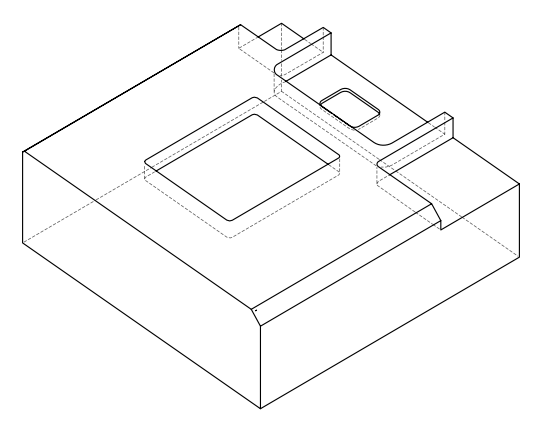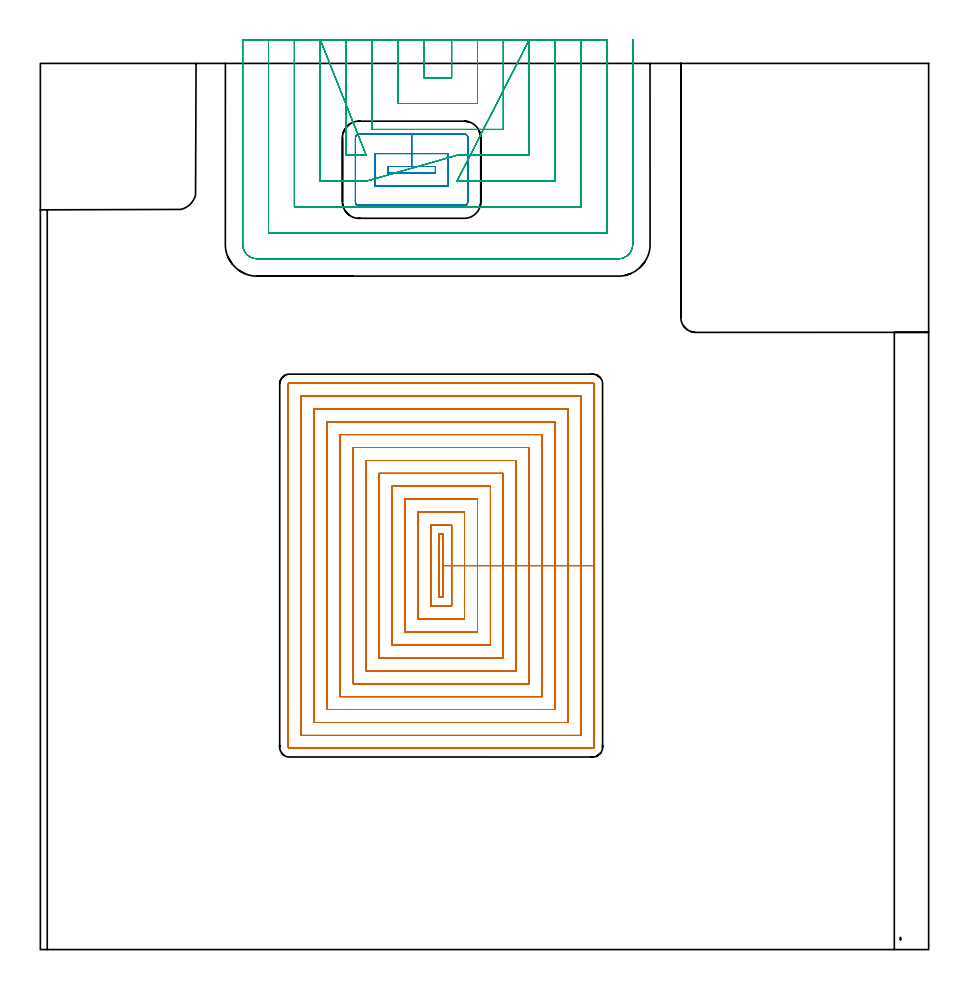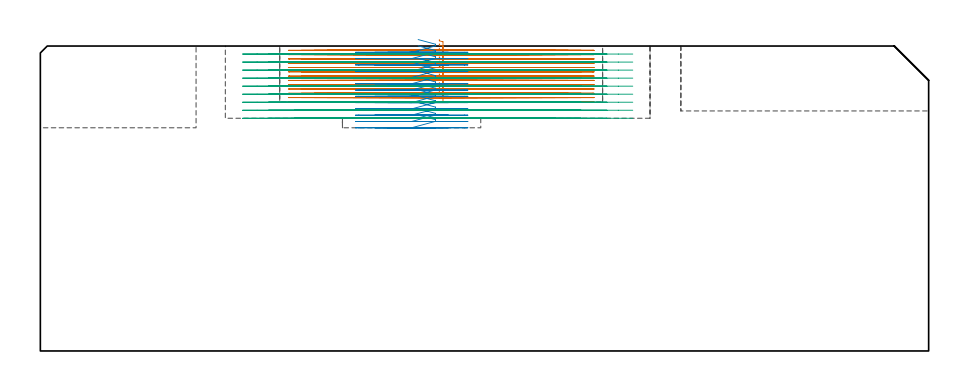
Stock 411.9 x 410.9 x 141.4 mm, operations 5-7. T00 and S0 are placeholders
(PLAN: 7 operations, 5 tool changes, 255.5 min)
(1 AREA_MILL | FG_CHAMFER_SURFACE | UGT0205_001 | 5.63 min | 1793 mm3)
(2 AREA_MILL_1 | FG_CHAMFER_SURFACE_1 | UGT0205_001 | 14.02 min | 37078 mm3)
(3 MILL_CORNER_NOTCH_RECTANGULAR | CORNER_NOTCH_RECTANGULAR | NXT0201_012 | Follow Part, ap 4, ae 75% | 11.75 min | 185143 mm3)
(4 MILL_CORNER_NOTCH_RECTANGULAR_1 | CORNER_NOTCH_RECTANGULAR_1 | NXT0201_011 | Follow Part, ap 3, ae 75% | 43.15 min | 430067 mm3)
(5 MILL_RECTANGULAR_POCKET | POCKET_RECTANGULAR_STRAIGHT | NXT0201_009 | Follow Part, ap 2, ae 75% | 116.36 min | 687824 mm3)
(6 MILL_RECTANGULAR_POCKET_1 | POCKET_RECTANGULAR_STRAIGHT_1 | NXT0201_011 | Follow Part, ap 3, ae 75% | 9.84 min | 107484 mm3)
(7 MILL_SLOT | SLOT_PARTIAL_RECTANGULAR | NXT0201_012 | Follow Part, ap 4, ae 75% | 54.75 min | 552335 mm3)
(TOOL UGT0205_001 | Chamfer Mill 20 x 3 x 45 deg. | D20 FL50 Z2)
(TOOL NXT0201_012 | ENDMILL 16mm [2P460-1600-NA 1630] | D16 FL38 Z6)
(TOOL NXT0201_011 | ENDMILL 12mm [2P460-1200-NA 1630] | D12 FL38 Z6)
(TOOL NXT0201_009 | ENDMILL 8mm [2P460-0800-NA 1630] | D8 FL26 Z6)
(OP 5 MILL_RECTANGULAR_POCKET)
G17 G21 G94 G90
T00 M6
G54
G17 G0 G90 X185. Y165.482 S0 M3
G43 Z151.4 H1
Z144.4
G94 G1 Y163.3 Z143.815 F250.
X186.7 Z143.36
Y178.05 Z139.408
Y192.8 F500.
X185.
Y163.3
X186.7
Y178.05
X190.7
Y196.8
X181.
Y159.3
X190.7
Y178.05
X196.7
Y202.8
X175.
Y153.3
X196.7
Y178.05
X202.7
Y208.8
X169.
Y147.3
X202.7
Y178.05
X208.7
Y214.8
X163.
Y141.3
X208.7
Y178.05
X214.7
Y220.8
X157.
Y135.3
X214.7
Y178.05
X220.7
Y226.8
X151.
Y129.3
X220.7
Y178.05
X226.7
Y232.8
X145.
Y123.3
X226.7
Y178.05
X232.7
Y238.8
X139.
Y117.3
X232.7
Y178.05
X238.7
Y244.8
X133.
Y111.3
X238.7
Y178.05
X244.7
Y250.8
X127.
Y105.3
X244.7
Y178.05
X250.7
Y256.8
X121.
Y99.3
X250.7
Y178.05
X256.7
Y262.3
G3 X256.2 Y262.8 R0.5
G1 X115.5
G3 X115. Y262.3 R0.5
G1 Y93.8
G3 X115.5 Y93.3 R0.5
G1 X256.2
G3 X256.7 Y93.8 R0.5
G1 Y178.05
Y179.05
G0 X185. Y165.482 Z142.408
G1 Y163.3 Z141.823 F250.
X186.7 Z141.368
Y178.05 Z137.415
Y192.8 F500.
X185.
Y163.3
X186.7
Y178.05
X190.7
Y196.8
X181.
Y159.3
X190.7
Y178.05
X196.7
Y202.8
X175.
Y153.3
X196.7
Y178.05
X202.7
Y208.8
X169.
Y147.3
X202.7
Y178.05
X208.7
Y214.8
X163.
Y141.3
X208.7
Y178.05
X214.7
Y220.8
X157.
Y135.3
X214.7
Y178.05
X220.7
Y226.8
X151.
Y129.3
X220.7
Y178.05
X226.7
Y232.8
X145.
Y123.3
X226.7
Y178.05
X232.7
Y238.8
X139.
Y117.3
X232.7
Y178.05
X238.7
Y244.8
X133.
Y111.3
X238.7
Y178.05
X244.7
Y250.8
X127.
Y105.3
X244.7
Y178.05
X250.7
Y256.8
X121.
Y99.3
X250.7
Y178.05
X256.7
Y262.3
G3 X256.2 Y262.8 R0.5
G1 X115.5
G3 X115. Y262.3 R0.5
G1 Y93.8
G3 X115.5 Y93.3 R0.5
G1 X256.2
G3 X256.7 Y93.8 R0.5
G1 Y178.05
Y179.05
G0 X185. Y165.482 Z140.415
G1 Y163.3 Z139.831 F250.
X186.7 Z139.375
Y178.05 Z135.423
Y192.8 F500.
X185.
Y163.3
X186.7
Y178.05
X190.7
Y196.8
X181.
Y159.3
X190.7
Y178.05
X196.7
Y202.8
X175.
Y153.3
X196.7
Y178.05
X202.7
Y208.8
X169.
Y147.3
X202.7
Y178.05
X208.7
Y214.8
X163.
Y141.3
X208.7
Y178.05
X214.7
Y220.8
X157.
Y135.3
X214.7
Y178.05
X220.7
Y226.8
X151.
Y129.3
X220.7
Y178.05
X226.7
Y232.8
X145.
Y123.3
X226.7
Y178.05
X232.7
Y238.8
X139.
Y117.3
X232.7
Y178.05
X238.7
Y244.8
X133.
Y111.3
X238.7
Y178.05
X244.7
Y250.8
X127.
Y105.3
X244.7
Y178.05
X250.7
Y256.8
X121.
Y99.3
X250.7
Y178.05
X256.7
Y262.3
G3 X256.2 Y262.8 R0.5
G1 X115.5
G3 X115. Y262.3 R0.5
G1 Y93.8
G3 X115.5 Y93.3 R0.5
G1 X256.2
G3 X256.7 Y93.8 R0.5
G1 Y178.05
Y179.05
G0 X185. Y165.482 Z138.423
G1 Y163.3 Z137.838 F250.
X186.7 Z137.383
Y178.05 Z133.431
Y192.8 F500.
X185.
Y163.3
X186.7
Y178.05
X190.7
Y196.8
X181.
Y159.3
X190.7
Y178.05
X196.7
Y202.8
X175.
Y153.3
X196.7
Y178.05
X202.7
Y208.8
X169.
Y147.3
X202.7
Y178.05
X208.7
Y214.8
X163.
Y141.3
X208.7
Y178.05
X214.7
Y220.8
X157.
Y135.3
X214.7
Y178.05
X220.7
Y226.8
X151.
Y129.3
X220.7
Y178.05
X226.7
Y232.8
X145.
Y123.3
X226.7
Y178.05
X232.7
Y238.8
X139.
Y117.3
X232.7
Y178.05
X238.7
Y244.8
X133.
Y111.3
X238.7
Y178.05
X244.7
Y250.8
X127.
Y105.3
X244.7
Y178.05
X250.7
Y256.8
X121.
Y99.3
X250.7
Y178.05
X256.7
Y262.3
G3 X256.2 Y262.8 R0.5
G1 X115.5
G3 X115. Y262.3 R0.5
G1 Y93.8
G3 X115.5 Y93.3 R0.5
G1 X256.2
G3 X256.7 Y93.8 R0.5
G1 Y178.05
Y179.05
G0 X185. Y165.482 Z136.431
G1 Y163.3 Z135.846 F250.
X186.7 Z135.391
Y178.05 Z131.438
Y192.8 F500.
X185.
Y163.3
X186.7
Y178.05
X190.7
Y196.8
X181.
Y159.3
X190.7
Y178.05
X196.7
Y202.8
X175.
Y153.3
X196.7
Y178.05
X202.7
Y208.8
X169.
Y147.3
X202.7
Y178.05
X208.7
Y214.8
X163.
Y141.3
X208.7
Y178.05
X214.7
Y220.8
X157.
Y135.3
X214.7
Y178.05
X220.7
Y226.8
X151.
Y129.3
X220.7
Y178.05
X226.7
Y232.8
X145.
Y123.3
X226.7
Y178.05
X232.7
Y238.8
X139.
Y117.3
X232.7
Y178.05
X238.7
Y244.8
X133.
Y111.3
X238.7
Y178.05
X244.7
Y250.8
X127.
Y105.3
X244.7
Y178.05
X250.7
Y256.8
X121.
Y99.3
X250.7
Y178.05
X256.7
Y262.3
G3 X256.2 Y262.8 R0.5
G1 X115.5
G3 X115. Y262.3 R0.5
G1 Y93.8
G3 X115.5 Y93.3 R0.5
G1 X256.2
G3 X256.7 Y93.8 R0.5
G1 Y178.05
Y179.05
G0 X185. Y165.482 Z134.438
G1 Y163.3 Z133.854 F250.
X186.7 Z133.398
Y178.05 Z129.446
Y192.8 F500.
X185.
Y163.3
X186.7
Y178.05
X190.7
Y196.8
X181.
Y159.3
X190.7
Y178.05
X196.7
Y202.8
X175.
Y153.3
X196.7
Y178.05
X202.7
Y208.8
X169.
Y147.3
X202.7
Y178.05
X208.7
Y214.8
X163.
Y141.3
X208.7
Y178.05
X214.7
Y220.8
X157.
Y135.3
X214.7
Y178.05
X220.7
Y226.8
X151.
Y129.3
X220.7
Y178.05
X226.7
Y232.8
X145.
Y123.3
X226.7
Y178.05
X232.7
Y238.8
X139.
Y117.3
X232.7
Y178.05
X238.7
Y244.8
X133.
Y111.3
X238.7
Y178.05
X244.7
Y250.8
X127.
Y105.3
X244.7
Y178.05
X250.7
Y256.8
X121.
Y99.3
X250.7
Y178.05
X256.7
Y262.3
G3 X256.2 Y262.8 R0.5
G1 X115.5
G3 X115. Y262.3 R0.5
G1 Y93.8
G3 X115.5 Y93.3 R0.5
G1 X256.2
G3 X256.7 Y93.8 R0.5
G1 Y178.05
Y179.05
G0 X185. Y165.482 Z132.446
G1 Y163.3 Z131.862 F250.
X186.7 Z131.406
Y178.05 Z127.454
Y192.8 F500.
X185.
Y163.3
X186.7
Y178.05
X190.7
Y196.8
X181.
Y159.3
X190.7
Y178.05
X196.7
Y202.8
X175.
Y153.3
X196.7
Y178.05
X202.7
Y208.8
X169.
Y147.3
X202.7
Y178.05
X208.7
Y214.8
X163.
Y141.3
X208.7
Y178.05
X214.7
Y220.8
X157.
Y135.3
X214.7
Y178.05
X220.7
Y226.8
X151.
Y129.3
X220.7
Y178.05
X226.7
Y232.8
X145.
Y123.3
X226.7
Y178.05
X232.7
Y238.8
X139.
Y117.3
X232.7
Y178.05
X238.7
Y244.8
X133.
Y111.3
X238.7
Y178.05
X244.7
Y250.8
X127.
Y105.3
X244.7
Y178.05
X250.7
Y256.8
X121.
Y99.3
X250.7
Y178.05
X256.7
Y262.3
G3 X256.2 Y262.8 R0.5
G1 X115.5
G3 X115. Y262.3 R0.5
G1 Y93.8
G3 X115.5 Y93.3 R0.5
G1 X256.2
G3 X256.7 Y93.8 R0.5
G1 Y178.05
Y179.05
G0 X185. Y165.482 Z130.454
G1 Y163.3 Z129.869 F250.
X186.7 Z129.414
Y178.05 Z125.461
Y192.8 F500.
X185.
Y163.3
X186.7
Y178.05
X190.7
Y196.8
X181.
Y159.3
X190.7
Y178.05
X196.7
Y202.8
X175.
Y153.3
X196.7
Y178.05
X202.7
Y208.8
X169.
Y147.3
X202.7
Y178.05
X208.7
Y214.8
X163.
Y141.3
X208.7
Y178.05
X214.7
Y220.8
X157.
Y135.3
X214.7
Y178.05
X220.7
Y226.8
X151.
Y129.3
X220.7
Y178.05
X226.7
Y232.8
X145.
Y123.3
X226.7
Y178.05
X232.7
Y238.8
X139.
Y117.3
X232.7
Y178.05
X238.7
Y244.8
X133.
Y111.3
X238.7
Y178.05
X244.7
Y250.8
X127.
Y105.3
X244.7
Y178.05
X250.7
Y256.8
X121.
Y99.3
X250.7
Y178.05
X256.7
Y262.3
G3 X256.2 Y262.8 R0.5
G1 X115.5
G3 X115. Y262.3 R0.5
G1 Y93.8
G3 X115.5 Y93.3 R0.5
G1 X256.2
G3 X256.7 Y93.8 R0.5
G1 Y178.05
Y179.05
G0 X185. Y165.482 Z128.461
G1 Y163.3 Z127.877 F250.
X186.7 Z127.421
Y178.05 Z123.469
Y192.8 F500.
X185.
Y163.3
X186.7
Y178.05
X190.7
Y196.8
X181.
Y159.3
X190.7
Y178.05
X196.7
Y202.8
X175.
Y153.3
X196.7
Y178.05
X202.7
Y208.8
X169.
Y147.3
X202.7
Y178.05
X208.7
Y214.8
X163.
Y141.3
X208.7
Y178.05
X214.7
Y220.8
X157.
Y135.3
X214.7
Y178.05
X220.7
Y226.8
X151.
Y129.3
X220.7
Y178.05
X226.7
Y232.8
X145.
Y123.3
X226.7
Y178.05
X232.7
Y238.8
X139.
Y117.3
X232.7
Y178.05
X238.7
Y244.8
X133.
Y111.3
X238.7
Y178.05
X244.7
Y250.8
X127.
Y105.3
X244.7
Y178.05
X250.7
Y256.8
X121.
Y99.3
X250.7
Y178.05
X256.7
Y262.3
G3 X256.2 Y262.8 R0.5
G1 X115.5
G3 X115. Y262.3 R0.5
G1 Y93.8
G3 X115.5 Y93.3 R0.5
G1 X256.2
G3 X256.7 Y93.8 R0.5
G1 Y178.05
Y179.05
G0 X185. Y165.482 Z126.469
G1 Y163.3 Z125.885 F250.
X186.7 Z125.429
Y178.05 Z121.477
Y192.8 F500.
X185.
Y163.3
X186.7
Y178.05
X190.7
Y196.8
X181.
Y159.3
X190.7
Y178.05
X196.7
Y202.8
X175.
Y153.3
X196.7
Y178.05
X202.7
Y208.8
X169.
Y147.3
X202.7
Y178.05
X208.7
Y214.8
X163.
Y141.3
X208.7
Y178.05
X214.7
Y220.8
X157.
Y135.3
X214.7
Y178.05
X220.7
Y226.8
X151.
Y129.3
X220.7
Y178.05
X226.7
Y232.8
X145.
Y123.3
X226.7
Y178.05
X232.7
Y238.8
X139.
Y117.3
X232.7
Y178.05
X238.7
Y244.8
X133.
Y111.3
X238.7
Y178.05
X244.7
Y250.8
X127.
Y105.3
X244.7
Y178.05
X250.7
Y256.8
X121.
Y99.3
X250.7
Y178.05
X256.7
Y262.3
G3 X256.2 Y262.8 R0.5
G1 X115.5
G3 X115. Y262.3 R0.5
G1 Y93.8
G3 X115.5 Y93.3 R0.5
G1 X256.2
G3 X256.7 Y93.8 R0.5
G1 Y178.05
Y179.05
G0 X185. Y165.482 Z124.477
G1 Y163.3 Z123.892 F250.
X186.7 Z123.437
Y178.05 Z119.485
Y192.8 F500.
X185.
Y163.3
X186.7
Y178.05
X190.7
Y196.8
X181.
Y159.3
X190.7
Y178.05
X196.7
Y202.8
X175.
Y153.3
X196.7
Y178.05
X202.7
Y208.8
X169.
Y147.3
X202.7
Y178.05
X208.7
Y214.8
X163.
Y141.3
X208.7
Y178.05
X214.7
Y220.8
X157.
Y135.3
X214.7
Y178.05
X220.7
Y226.8
X151.
Y129.3
X220.7
Y178.05
X226.7
Y232.8
X145.
Y123.3
X226.7
Y178.05
X232.7
Y238.8
X139.
Y117.3
X232.7
Y178.05
X238.7
Y244.8
X133.
Y111.3
X238.7
Y178.05
X244.7
Y250.8
X127.
Y105.3
X244.7
Y178.05
X250.7
Y256.8
X121.
Y99.3
X250.7
Y178.05
X256.7
Y262.3
G3 X256.2 Y262.8 R0.5
G1 X115.5
G3 X115. Y262.3 R0.5
G1 Y93.8
G3 X115.5 Y93.3 R0.5
G1 X256.2
G3 X256.7 Y93.8 R0.5
G1 Y178.05
Y179.05
G0 X185. Y165.482 Z122.485
G1 Y163.3 Z121.9 F250.
X186.7 Z121.445
Y178.05 Z117.492
Y192.8 F500.
X185.
Y163.3
X186.7
Y178.05
X190.7
Y196.8
X181.
Y159.3
X190.7
Y178.05
X196.7
Y202.8
X175.
Y153.3
X196.7
Y178.05
X202.7
Y208.8
X169.
Y147.3
X202.7
Y178.05
X208.7
Y214.8
X163.
Y141.3
X208.7
Y178.05
X214.7
Y220.8
X157.
Y135.3
X214.7
Y178.05
X220.7
Y226.8
X151.
Y129.3
X220.7
Y178.05
X226.7
Y232.8
X145.
Y123.3
X226.7
Y178.05
X232.7
Y238.8
X139.
Y117.3
X232.7
Y178.05
X238.7
Y244.8
X133.
Y111.3
X238.7
Y178.05
X244.7
Y250.8
X127.
Y105.3
X244.7
Y178.05
X250.7
Y256.8
X121.
Y99.3
X250.7
Y178.05
X256.7
Y262.3
G3 X256.2 Y262.8 R0.5
G1 X115.5
G3 X115. Y262.3 R0.5
G1 Y93.8
G3 X115.5 Y93.3 R0.5
G1 X256.2
G3 X256.7 Y93.8 R0.5
G1 Y178.05
Y179.05
G0 X185. Y165.482 Z120.492
G1 Y163.3 Z119.908 F250.
X186.7 Z119.452
Y178.05 Z115.5
Y192.8 F500.
X185.
Y163.3
X186.7
Y178.05
X190.7
Y196.8
X181.
Y159.3
X190.7
Y178.05
X196.7
Y202.8
X175.
Y153.3
X196.7
Y178.05
X202.7
Y208.8
X169.
Y147.3
X202.7
Y178.05
X208.7
Y214.8
X163.
Y141.3
X208.7
Y178.05
X214.7
Y220.8
X157.
Y135.3
X214.7
Y178.05
X220.7
Y226.8
X151.
Y129.3
X220.7
Y178.05
X226.7
Y232.8
X145.
Y123.3
X226.7
Y178.05
X232.7
Y238.8
X139.
Y117.3
X232.7
Y178.05
X238.7
Y244.8
X133.
Y111.3
X238.7
Y178.05
X244.7
Y250.8
X127.
Y105.3
X244.7
Y178.05
X250.7
Y256.8
X121.
Y99.3
X250.7
Y178.05
X256.7
Y262.3
G3 X256.2 Y262.8 R0.5
G1 X115.5
G3 X115. Y262.3 R0.5
G1 Y93.8
G3 X115.5 Y93.3 R0.5
G1 X256.2
G3 X256.7 Y93.8 R0.5
G1 Y178.05
Y179.05
G0 Z151.4
M5
M2
(OP 6 MILL_RECTANGULAR_POCKET_1)
G17 G21 G94 G90
T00 M6
G54
G17 G0 G90 X175.174 Y360.1 S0 M3
G43 Z151.4 H1
Z144.4
G94 G1 X183.2 Z142.249 F250.
Y363.1 Z141.445
X172.15 Z138.485
X161.1 F500.
Y360.1
X183.2
Y363.1
X172.15
Y369.1
X155.1
Y354.1
X189.2
Y369.1
X172.15
Y378.1
X147.7
G3 X146.1 Y376.5 R1.6
G1 Y346.7
G3 X147.7 Y345.1 R1.6
G1 X196.6
G3 X198.2 Y346.7 R1.6
G1 Y376.5
G3 X196.6 Y378.1 R1.6
G1 X172.15
X171.15
G0 X175.174 Y360.1 Z141.485
G1 X183.2 Z139.334 F250.
Y363.1 Z138.53
X172.15 Z135.569
X161.1 F500.
Y360.1
X183.2
Y363.1
X172.15
Y369.1
X155.1
Y354.1
X189.2
Y369.1
X172.15
Y378.1
X147.7
G3 X146.1 Y376.5 R1.6
G1 Y346.7
G3 X147.7 Y345.1 R1.6
G1 X196.6
G3 X198.2 Y346.7 R1.6
G1 Y376.5
G3 X196.6 Y378.1 R1.6
G1 X172.15
X171.15
G0 X175.174 Y360.1 Z138.569
G1 X183.2 Z136.418 F250.
Y363.1 Z135.615
X172.15 Z132.654
X161.1 F500.
Y360.1
X183.2
Y363.1
X172.15
Y369.1
X155.1
Y354.1
X189.2
Y369.1
X172.15
Y378.1
X147.7
G3 X146.1 Y376.5 R1.6
G1 Y346.7
G3 X147.7 Y345.1 R1.6
G1 X196.6
G3 X198.2 Y346.7 R1.6
G1 Y376.5
G3 X196.6 Y378.1 R1.6
G1 X172.15
X171.15
G0 X175.174 Y360.1 Z135.654
G1 X183.2 Z133.503 F250.
Y363.1 Z132.699
X172.15 Z129.738
X161.1 F500.
Y360.1
X183.2
Y363.1
X172.15
Y369.1
X155.1
Y354.1
X189.2
Y369.1
X172.15
Y378.1
X147.7
G3 X146.1 Y376.5 R1.6
G1 Y346.7
G3 X147.7 Y345.1 R1.6
G1 X196.6
G3 X198.2 Y346.7 R1.6
G1 Y376.5
G3 X196.6 Y378.1 R1.6
G1 X172.15
X171.15
G0 X175.174 Y360.1 Z132.738
G1 X183.2 Z130.588 F250.
Y363.1 Z129.784
X172.15 Z126.823
X161.1 F500.
Y360.1
X183.2
Y363.1
X172.15
Y369.1
X155.1
Y354.1
X189.2
Y369.1
X172.15
Y378.1
X147.7
G3 X146.1 Y376.5 R1.6
G1 Y346.7
G3 X147.7 Y345.1 R1.6
G1 X196.6
G3 X198.2 Y346.7 R1.6
G1 Y376.5
G3 X196.6 Y378.1 R1.6
G1 X172.15
X171.15
G0 X175.174 Y360.1 Z129.823
G1 X183.2 Z127.672 F250.
Y363.1 Z126.868
X172.15 Z123.908
X161.1 F500.
Y360.1
X183.2
Y363.1
X172.15
Y369.1
X155.1
Y354.1
X189.2
Y369.1
X172.15
Y378.1
X147.7
G3 X146.1 Y376.5 R1.6
G1 Y346.7
G3 X147.7 Y345.1 R1.6
G1 X196.6
G3 X198.2 Y346.7 R1.6
G1 Y376.5
G3 X196.6 Y378.1 R1.6
G1 X172.15
X171.15
G0 X175.174 Y360.1 Z126.908
G1 X183.2 Z124.757 F250.
Y363.1 Z123.953
X172.15 Z120.992
X161.1 F500.
Y360.1
X183.2
Y363.1
X172.15
Y369.1
X155.1
Y354.1
X189.2
Y369.1
X172.15
Y378.1
X147.7
G3 X146.1 Y376.5 R1.6
G1 Y346.7
G3 X147.7 Y345.1 R1.6
G1 X196.6
G3 X198.2 Y346.7 R1.6
G1 Y376.5
G3 X196.6 Y378.1 R1.6
G1 X172.15
X171.15
G0 X175.174 Y360.1 Z123.992
G1 X183.2 Z121.842 F250.
Y363.1 Z121.038
X172.15 Z118.077
X161.1 F500.
Y360.1
X183.2
Y363.1
X172.15
Y369.1
X155.1
Y354.1
X189.2
Y369.1
X172.15
Y378.1
X147.7
G3 X146.1 Y376.5 R1.6
G1 Y346.7
G3 X147.7 Y345.1 R1.6
G1 X196.6
G3 X198.2 Y346.7 R1.6
G1 Y376.5
G3 X196.6 Y378.1 R1.6
G1 X172.15
X171.15
G0 X175.174 Y360.1 Z121.077
G1 X183.2 Z118.926 F250.
Y363.1 Z118.122
X172.15 Z115.162
X161.1 F500.
Y360.1
X183.2
Y363.1
X172.15
Y369.1
X155.1
Y354.1
X189.2
Y369.1
X172.15
Y378.1
X147.7
G3 X146.1 Y376.5 R1.6
G1 Y346.7
G3 X147.7 Y345.1 R1.6
G1 X196.6
G3 X198.2 Y346.7 R1.6
G1 Y376.5
G3 X196.6 Y378.1 R1.6
G1 X172.15
X171.15
G0 X175.174 Y360.1 Z118.162
G1 X183.2 Z116.011 F250.
Y363.1 Z115.207
X172.15 Z112.246
X161.1 F500.
Y360.1
X183.2
Y363.1
X172.15
Y369.1
X155.1
Y354.1
X189.2
Y369.1
X172.15
Y378.1
X147.7
G3 X146.1 Y376.5 R1.6
G1 Y346.7
G3 X147.7 Y345.1 R1.6
G1 X196.6
G3 X198.2 Y346.7 R1.6
G1 Y376.5
G3 X196.6 Y378.1 R1.6
G1 X172.15
X171.15
G0 X175.174 Y360.1 Z115.246
G1 X183.2 Z113.095 F250.
Y363.1 Z112.292
X172.15 Z109.331
X161.1 F500.
Y360.1
X183.2
Y363.1
X172.15
Y369.1
X155.1
Y354.1
X189.2
Y369.1
X172.15
Y378.1
X147.7
G3 X146.1 Y376.5 R1.6
G1 Y346.7
G3 X147.7 Y345.1 R1.6
G1 X196.6
G3 X198.2 Y346.7 R1.6
G1 Y376.5
G3 X196.6 Y378.1 R1.6
G1 X172.15
X171.15
G0 X175.174 Y360.1 Z112.331
G1 X183.2 Z110.18 F250.
Y363.1 Z109.376
X172.15 Z106.415
X161.1 F500.
Y360.1
X183.2
Y363.1
X172.15
Y369.1
X155.1
Y354.1
X189.2
Y369.1
X172.15
Y378.1
X147.7
G3 X146.1 Y376.5 R1.6
G1 Y346.7
G3 X147.7 Y345.1 R1.6
G1 X196.6
G3 X198.2 Y346.7 R1.6
G1 Y376.5
G3 X196.6 Y378.1 R1.6
G1 X172.15
X171.15
G0 X175.174 Y360.1 Z109.415
G1 X183.2 Z107.265 F250.
Y363.1 Z106.461
X172.15 Z103.5
X161.1 F500.
Y360.1
X183.2
Y363.1
X172.15
Y369.1
X155.1
Y354.1
X189.2
Y369.1
X172.15
Y378.1
X147.7
G3 X146.1 Y376.5 R1.6
G1 Y346.7
G3 X147.7 Y345.1 R1.6
G1 X196.6
G3 X198.2 Y346.7 R1.6
G1 Y376.5
G3 X196.6 Y378.1 R1.6
G1 X172.15
X171.15
G0 Z151.4
M5
M2
(OP 7 MILL_SLOT)
G17 G21 G94 G90
T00 M6
G54
G17 G0 G90 X177.8 Y421.9 S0 M3
G43 Z151.4 H1
Z137.678
G94 G1 Y418.9 F250.
Y404.3 F500.
X190.7
Y418.9
Y421.9 F250.
X165.8
Y418.9
Y392.3 F500.
X202.7
Y418.9
Y421.9 F250.
X153.8
Y418.9
Y380.3 F500.
X214.7
Y418.9
Y421.9 F250.
X141.8
Y418.9
Y368.3 F500.
X148.1
X151.1 F250.
X129.8 Y421.9 F500.
Y418.9 F250.
Y356.3 F500.
X148.1
X151.1 F250.
X193.2 Y368.3 F500.
X196.2 F250.
X226.7 F500.
Y418.9
Y421.9 F250.
X193.2 Y356.3 F500.
X196.2 F250.
X238.7 F500.
Y418.9
Y421.9 F250.
X117.8
Y418.9
Y344.3 F500.
X250.7
Y418.9
Y421.9 F250.
X105.8
Y418.9
Y332.3 F500.
X262.7
Y418.9
Y421.9 F250.
X93.8
Y418.9
Y327. F500.
G3 X100.5 Y320.3 R6.7
G1 X268.
G3 X274.7 Y327. R6.7
G1 Y418.9
Y421.9 F250.
G0 X177.8 Z133.955
G1 Y418.9
Y404.3 F500.
X190.7
Y418.9
Y421.9 F250.
X165.8
Y418.9
Y392.3 F500.
X202.7
Y418.9
Y421.9 F250.
X153.8
Y418.9
Y380.3 F500.
X214.7
Y418.9
Y421.9 F250.
X141.8
Y418.9
Y368.3 F500.
X148.1
X151.1 F250.
X129.8 Y421.9 F500.
Y418.9 F250.
Y356.3 F500.
X148.1
X151.1 F250.
X193.2 Y368.3 F500.
X196.2 F250.
X226.7 F500.
Y418.9
Y421.9 F250.
X193.2 Y356.3 F500.
X196.2 F250.
X238.7 F500.
Y418.9
Y421.9 F250.
X117.8
Y418.9
Y344.3 F500.
X250.7
Y418.9
Y421.9 F250.
X105.8
Y418.9
Y332.3 F500.
X262.7
Y418.9
Y421.9 F250.
X93.8
Y418.9
Y327. F500.
G3 X100.5 Y320.3 R6.7
G1 X268.
G3 X274.7 Y327. R6.7
G1 Y418.9
Y421.9 F250.
G0 X177.8 Z130.233
G1 Y418.9
Y404.3 F500.
X190.7
Y418.9
Y421.9 F250.
X165.8
Y418.9
Y392.3 F500.
X202.7
Y418.9
Y421.9 F250.
X153.8
Y418.9
Y380.3 F500.
X214.7
Y418.9
Y421.9 F250.
X141.8
Y418.9
Y368.3 F500.
X148.1
X151.1 F250.
X129.8 Y421.9 F500.
Y418.9 F250.
Y356.3 F500.
X148.1
X151.1 F250.
X193.2 Y368.3 F500.
X196.2 F250.
X226.7 F500.
Y418.9
Y421.9 F250.
X193.2 Y356.3 F500.
X196.2 F250.
X238.7 F500.
Y418.9
Y421.9 F250.
X117.8
Y418.9
Y344.3 F500.
X250.7
Y418.9
Y421.9 F250.
X105.8
Y418.9
Y332.3 F500.
X262.7
Y418.9
Y421.9 F250.
X93.8
Y418.9
Y327. F500.
G3 X100.5 Y320.3 R6.7
G1 X268.
G3 X274.7 Y327. R6.7
G1 Y418.9
Y421.9 F250.
G0 X177.8 Z126.511
G1 Y418.9
Y404.3 F500.
X190.7
Y418.9
Y421.9 F250.
X165.8
Y418.9
Y392.3 F500.
X202.7
Y418.9
Y421.9 F250.
X153.8
Y418.9
Y380.3 F500.
X214.7
Y418.9
Y421.9 F250.
X141.8
Y418.9
Y368.3 F500.
X148.1
X151.1 F250.
X129.8 Y421.9 F500.
Y418.9 F250.
Y356.3 F500.
X148.1
X151.1 F250.
X193.2 Y368.3 F500.
X196.2 F250.
X226.7 F500.
Y418.9
Y421.9 F250.
X193.2 Y356.3 F500.
X196.2 F250.
X238.7 F500.
Y418.9
Y421.9 F250.
X117.8
Y418.9
Y344.3 F500.
X250.7
Y418.9
Y421.9 F250.
X105.8
Y418.9
Y332.3 F500.
X262.7
Y418.9
Y421.9 F250.
X93.8
Y418.9
Y327. F500.
G3 X100.5 Y320.3 R6.7
G1 X268.
G3 X274.7 Y327. R6.7
G1 Y418.9
Y421.9 F250.
G0 X177.8 Z122.789
G1 Y418.9
Y404.3 F500.
X190.7
Y418.9
Y421.9 F250.
X165.8
Y418.9
Y392.3 F500.
X202.7
Y418.9
Y421.9 F250.
X153.8
Y418.9
Y380.3 F500.
X214.7
Y418.9
Y421.9 F250.
X141.8
Y418.9
Y368.3 F500.
X148.1
X151.1 F250.
X129.8 Y421.9 F500.
Y418.9 F250.
Y356.3 F500.
X148.1
X151.1 F250.
X193.2 Y368.3 F500.
X196.2 F250.
X226.7 F500.
Y418.9
Y421.9 F250.
X193.2 Y356.3 F500.
X196.2 F250.
X238.7 F500.
Y418.9
Y421.9 F250.
X117.8
Y418.9
Y344.3 F500.
X250.7
Y418.9
Y421.9 F250.
X105.8
Y418.9
Y332.3 F500.
X262.7
Y418.9
Y421.9 F250.
X93.8
Y418.9
Y327. F500.
G3 X100.5 Y320.3 R6.7
G1 X268.
G3 X274.7 Y327. R6.7
G1 Y418.9
Y421.9 F250.
G0 X177.8 Z119.067
G1 Y418.9
Y404.3 F500.
X190.7
Y418.9
Y421.9 F250.
X165.8
Y418.9
Y392.3 F500.
X202.7
Y418.9
Y421.9 F250.
X153.8
Y418.9
Y380.3 F500.
X214.7
Y418.9
Y421.9 F250.
X141.8
Y418.9
Y368.3 F500.
X148.1
X151.1 F250.
X129.8 Y421.9 F500.
Y418.9 F250.
Y356.3 F500.
X148.1
X151.1 F250.
X193.2 Y368.3 F500.
X196.2 F250.
X226.7 F500.
Y418.9
Y421.9 F250.
X193.2 Y356.3 F500.
X196.2 F250.
X238.7 F500.
Y418.9
Y421.9 F250.
X117.8
Y418.9
Y344.3 F500.
X250.7
Y418.9
Y421.9 F250.
X105.8
Y418.9
Y332.3 F500.
X262.7
Y418.9
Y421.9 F250.
X93.8
Y418.9
Y327. F500.
G3 X100.5 Y320.3 R6.7
G1 X268.
G3 X274.7 Y327. R6.7
G1 Y418.9
Y421.9 F250.
G0 X177.8 Z115.344
G1 Y418.9
Y404.3 F500.
X190.7
Y418.9
Y421.9 F250.
X165.8
Y418.9
Y392.3 F500.
X202.7
Y418.9
Y421.9 F250.
X153.8
Y418.9
Y380.3 F500.
X214.7
Y418.9
Y421.9 F250.
X141.8
Y418.9
Y368.3 F500.
X148.1
X151.1 F250.
X129.8 Y421.9 F500.
Y418.9 F250.
Y356.3 F500.
X148.1
X151.1 F250.
X193.2 Y368.3 F500.
X196.2 F250.
X226.7 F500.
Y418.9
Y421.9 F250.
X193.2 Y356.3 F500.
X196.2 F250.
X238.7 F500.
Y418.9
Y421.9 F250.
X117.8
Y418.9
Y344.3 F500.
X250.7
Y418.9
Y421.9 F250.
X105.8
Y418.9
Y332.3 F500.
X262.7
Y418.9
Y421.9 F250.
X93.8
Y418.9
Y327. F500.
G3 X100.5 Y320.3 R6.7
G1 X268.
G3 X274.7 Y327. R6.7
G1 Y418.9
Y421.9 F250.
G0 X177.8 Z111.622
G1 Y418.9
Y404.3 F500.
X190.7
Y418.9
Y421.9 F250.
X165.8
Y418.9
Y392.3 F500.
X202.7
Y418.9
Y421.9 F250.
X153.8
Y418.9
Y380.3 F500.
X214.7
Y418.9
Y421.9 F250.
X141.8
Y418.9
Y368.3 F500.
X148.1
X151.1 F250.
X129.8 Y421.9 F500.
Y418.9 F250.
Y356.3 F500.
X148.1
X151.1 F250.
X193.2 Y368.3 F500.
X196.2 F250.
X226.7 F500.
Y418.9
Y421.9 F250.
X193.2 Y356.3 F500.
X196.2 F250.
X238.7 F500.
Y418.9
Y421.9 F250.
X117.8
Y418.9
Y344.3 F500.
X250.7
Y418.9
Y421.9 F250.
X105.8
Y418.9
Y332.3 F500.
X262.7
Y418.9
Y421.9 F250.
X93.8
Y418.9
Y327. F500.
G3 X100.5 Y320.3 R6.7
G1 X268.
G3 X274.7 Y327. R6.7
G1 Y418.9
Y421.9 F250.
G0 X177.8 Z107.9
G1 Y418.9
Y404.3 F500.
X190.7
Y418.9
Y421.9 F250.
X165.8
Y418.9
Y392.3 F500.
X202.7
Y418.9
Y421.9 F250.
X153.8
Y418.9
Y380.3 F500.
X214.7
Y418.9
Y421.9 F250.
X141.8
Y418.9
Y368.3 F500.
X148.1
X151.1 F250.
X129.8 Y421.9 F500.
Y418.9 F250.
Y356.3 F500.
X148.1
X151.1 F250.
X193.2 Y368.3 F500.
X196.2 F250.
X226.7 F500.
Y418.9
Y421.9 F250.
X193.2 Y356.3 F500.
X196.2 F250.
X238.7 F500.
Y418.9
Y421.9 F250.
X117.8
Y418.9
Y344.3 F500.
X250.7
Y418.9
Y421.9 F250.
X105.8
Y418.9
Y332.3 F500.
X262.7
Y418.9
Y421.9 F250.
X93.8
Y418.9
Y327. F500.
G3 X100.5 Y320.3 R6.7
G1 X268.
G3 X274.7 Y327. R6.7
G1 Y418.9
Y421.9 F250.
G0 Z151.4
M5
M2
